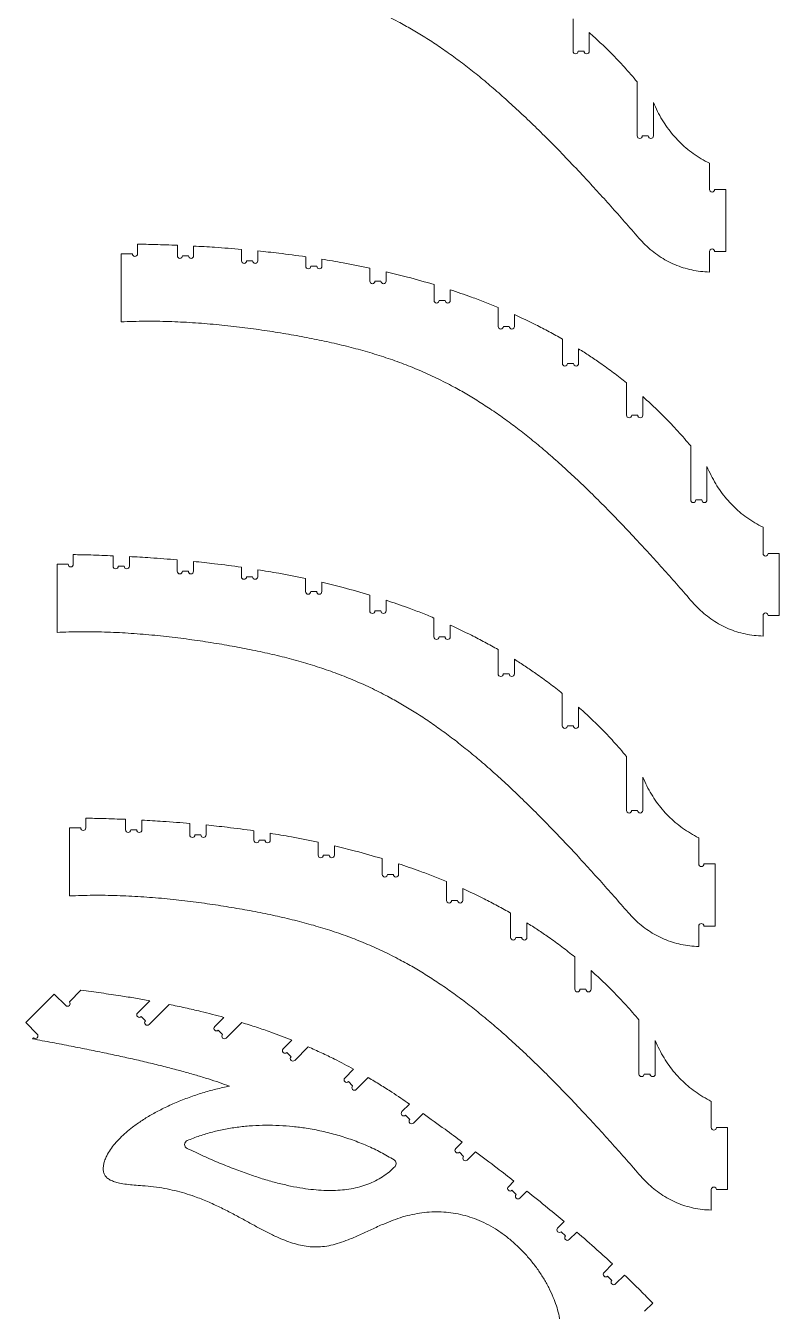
# Model space of a CAD drawing. Header units: millimetres. Extents: x -1072 to 1309, y -2665 to 2883.
# Drawn here: x -820 to 61, y 147 to 1650 of the extents above; entities that cross this region are included whole.
import ezdxf

# ---------------------------------------------------------------- set-up
doc = ezdxf.new("R2010")
doc.units = ezdxf.units.MM

msp = doc.modelspace()

# ---------------------------------------------------------------- linework, layer by layer
at = {"color": 7, "linetype": 'Continuous', "lineweight": 15}
for p, q in [((-180.471, 1658.417), (-180.471, 1620.515)), ((-161.471, 1620.515), (-161.471, 1642.356)), ((-174.471, 1620.515), (-167.471, 1620.515)), ((-105.471, 1584.738), (-105.471, 1521.509)), ((-86.471, 1521.509), (-86.471, 1560.62)), ((-99.471, 1521.509), (-92.471, 1521.509)), ((-20.971, 1489.565), (-20.971, 1458.932)), ((-14.971, 1458.932), (-1.971, 1458.932)), ((-1.971, 1386.383), (-1.971, 1458.932)), ((-708.388, 1383.686), (-708.388, 1304.182)), ((-708.388, 1383.686), (-695.388, 1383.686)), ((-689.388, 1383.686), (-689.388, 1395.068)), ((-642.888, 1393.688), (-642.888, 1381.388)), ((-623.888, 1381.388), (-623.888, 1392.793)), ((-567.888, 1388.899), (-567.888, 1375.509)), ((-548.888, 1375.509), (-548.888, 1387.112)), ((-20.971, 1386.383), (-20.971, 1362.442)), ((-1.971, 1386.383), (-14.971, 1386.383)), ((-636.888, 1381.388), (-629.888, 1381.388)), ((-561.888, 1375.509), (-554.888, 1375.509)), ((-492.888, 1380.294), (-492.888, 1369.189)), ((-486.888, 1369.189), (-479.888, 1369.189)), ((-473.888, 1369.189), (-473.888, 1377.406)), ((-417.888, 1366.971), (-417.888, 1351.745)), ((-398.888, 1351.745), (-398.888, 1362.713)), ((-411.888, 1351.745), (-404.888, 1351.745)), ((-342.888, 1347.742), (-342.888, 1329.195)), ((-323.888, 1329.195), (-323.888, 1341.75)), ((-336.888, 1329.195), (-329.888, 1329.195)), ((-267.888, 1320.941), (-267.888, 1298.816)), ((-248.888, 1298.816), (-248.888, 1312.677)), ((-261.888, 1298.816), (-254.888, 1298.816)), ((-192.888, 1284.047), (-192.888, 1255.533)), ((-173.888, 1255.533), (-173.888, 1272.654)), ((-186.888, 1255.533), (-179.888, 1255.533)), ((-117.888, 1232.847), (-117.888, 1194.945)), ((-98.888, 1194.945), (-98.888, 1216.786)), ((-111.888, 1194.945), (-104.888, 1194.945)), ((-42.888, 1159.168), (-42.888, 1095.939)), ((-23.888, 1095.939), (-23.888, 1135.05)), ((-36.888, 1095.939), (-29.888, 1095.939)), ((41.612, 1063.995), (41.612, 1033.362)), ((-764.488, 1020.7), (-764.488, 1032.082)), ((-717.988, 1030.702), (-717.988, 1018.402)), ((-698.988, 1018.402), (-698.988, 1029.807)), ((-642.988, 1025.912), (-642.988, 1012.522)), ((-623.988, 1012.522), (-623.988, 1024.125)), ((47.612, 1033.362), (60.612, 1033.362)), ((60.612, 960.813), (60.612, 1033.362)), ((-783.488, 1020.7), (-783.488, 941.196)), ((-783.488, 1020.7), (-770.488, 1020.7)), ((-711.988, 1018.402), (-704.988, 1018.402)), ((-636.988, 1012.522), (-629.988, 1012.522)), ((-567.988, 1017.308), (-567.988, 1006.203)), ((-548.988, 1006.203), (-548.988, 1014.419)), ((-561.988, 1006.203), (-554.988, 1006.203)), ((-492.988, 1003.984), (-492.988, 988.759)), ((-473.988, 988.759), (-473.988, 999.727)), ((-486.988, 988.759), (-479.988, 988.759)), ((-417.988, 984.756), (-417.988, 966.209)), ((-398.988, 966.209), (-398.988, 978.763)), ((-411.988, 966.209), (-404.988, 966.209)), ((-342.988, 957.955), (-342.988, 935.83)), ((-323.988, 935.83), (-323.988, 949.691)), ((41.612, 960.813), (41.612, 936.872)), ((60.612, 960.813), (47.612, 960.813)), ((-336.988, 935.83), (-329.988, 935.83)), ((-267.988, 921.06), (-267.988, 892.547)), ((-248.988, 892.547), (-248.988, 909.668)), ((-261.988, 892.547), (-254.988, 892.547)), ((-192.988, 869.861), (-192.988, 831.959)), ((-173.988, 831.959), (-173.988, 853.8)), ((-186.988, 831.959), (-179.988, 831.959)), ((-117.988, 796.182), (-117.988, 732.953)), ((-98.988, 732.953), (-98.988, 772.064)), ((-749.846, 712.585), (-749.846, 723.967)), ((-703.346, 722.587), (-703.346, 710.287)), ((-684.346, 710.287), (-684.346, 721.692)), ((-111.988, 732.953), (-104.988, 732.953)), ((-768.846, 712.585), (-768.846, 633.081)), ((-768.846, 712.585), (-755.846, 712.585)), ((-697.346, 710.287), (-690.346, 710.287)), ((-628.346, 717.798), (-628.346, 704.408)), ((-609.346, 704.408), (-609.346, 716.011)), ((-553.346, 709.193), (-553.346, 698.088)), ((-622.346, 704.408), (-615.346, 704.408)), ((-547.346, 698.088), (-540.346, 698.088)), ((-534.346, 698.088), (-534.346, 706.304)), ((-478.346, 695.869), (-478.346, 680.644)), ((-459.346, 680.644), (-459.346, 691.612)), ((-33.488, 701.009), (-33.488, 670.376)), ((-472.346, 680.644), (-465.346, 680.644)), ((-403.346, 676.641), (-403.346, 658.094)), ((-384.346, 658.094), (-384.346, 670.648)), ((-27.488, 670.376), (-14.488, 670.376)), ((-14.488, 597.827), (-14.488, 670.376)), ((-397.346, 658.094), (-390.346, 658.094)), ((-328.346, 649.84), (-328.346, 627.715)), ((-309.346, 627.715), (-309.346, 641.576)), ((-322.346, 627.715), (-315.346, 627.715)), ((-253.346, 612.945), (-253.346, 584.432)), ((-234.346, 584.432), (-234.346, 601.553)), ((-33.488, 597.827), (-33.488, 573.886)), ((-14.488, 597.827), (-27.488, 597.827)), ((-247.346, 584.432), (-240.346, 584.432)), ((-178.346, 561.746), (-178.346, 523.844)), ((-159.346, 523.844), (-159.346, 545.685)), ((-820.097, 484.969), (-786.782, 518.285)), ((-773.347, 504.85), (-786.782, 518.285)), ((-755.512, 522.684), (-769.104, 509.092)), ((-172.346, 523.844), (-165.346, 523.844)), ((-689.398, 496.167), (-675.047, 510.518)), ((-652.513, 506.182), (-675.963, 482.732)), ((-820.097, 484.969), (-806.662, 471.534)), ((-680.206, 486.975), (-685.155, 491.925)), ((-599.227, 480.273), (-588.475, 491.024)), ((-567.615, 485.014), (-585.792, 466.838)), ((-103.346, 488.067), (-103.346, 424.838)), ((-810.905, 467.291), (-812.258, 465.939)), ((-590.034, 471.08), (-594.984, 476.03)), ((-519.205, 454.228), (-508.892, 464.542)), ((-489.934, 456.63), (-505.77, 440.793)), ((-84.346, 424.838), (-84.346, 463.949)), ((-510.013, 445.036), (-514.963, 449.985)), ((-447.188, 420.179), (-436.878, 430.49)), ((-97.346, 424.838), (-90.346, 424.838)), ((-437.996, 410.987), (-442.945, 415.937)), ((-419.777, 420.72), (-433.753, 406.744)), ((-18.846, 392.894), (-18.846, 362.261)), ((-380.34, 380.961), (-371.538, 389.763)), ((-371.148, 371.769), (-376.098, 376.719)), ((-355.726, 378.706), (-366.905, 367.526)), ((-12.846, 362.261), (0.154, 362.261)), ((0.154, 289.712), (0.154, 362.261)), ((-317.507, 337.728), (-309.874, 345.361)), ((-308.315, 328.536), (-313.265, 333.485)), ((-294.451, 333.915), (-304.072, 324.293)), ((-256.05, 293.119), (-249.461, 299.708)), ((-246.858, 283.927), (-251.808, 288.876)), ((-234.391, 287.908), (-242.615, 279.684)), ((-18.846, 289.712), (-18.846, 265.771)), ((0.154, 289.712), (-12.846, 289.712)), ((-198.401, 244.702), (-190.685, 252.418)), ((-189.209, 235.51), (-194.159, 240.459)), ((-176.133, 240.1), (-184.966, 231.267)), ((-144.217, 192.82), (-134.209, 202.829)), ((-135.025, 183.628), (-139.974, 188.578)), ((-120.35, 189.817), (-130.782, 179.385)), ((-96.954, 147.453), (-87.332, 157.074))]:
    msp.add_line(p, q, dxfattribs=at)
for centre, radius, start, end in [((-177.471, 1620.515), 3, 180, 0), ((-164.471, 1620.515), 3, 180, 0), ((-102.471, 1521.509), 3, 180, 0), ((-89.471, 1521.509), 3, 180, 0), ((-17.971, 1458.932), 3, 180, 360), ((-692.388, 1383.686), 3, 180, 0), ((-17.971, 1386.383), 3, 360, 180), ((-639.888, 1381.388), 3, 180, 0), ((-626.888, 1381.388), 3, 180, 0), ((-564.888, 1375.509), 3, 180, 0), ((-551.888, 1375.509), 3, 180, 0), ((-489.888, 1369.189), 3, 180, 0), ((-476.888, 1369.189), 3, 180, 0), ((-414.888, 1351.745), 3, 180, 0), ((-401.888, 1351.745), 3, 180, 0), ((-339.888, 1329.195), 3, 180, 0), ((-326.888, 1329.195), 3, 180, 0), ((-264.888, 1298.816), 3, 180, 0), ((-251.888, 1298.816), 3, 180, 0), ((-189.888, 1255.533), 3, 180, 0), ((-176.888, 1255.533), 3, 180, 0), ((-114.888, 1194.945), 3, 180, 0), ((-101.888, 1194.945), 3, 180, 0), ((-39.888, 1095.939), 3, 180, 0), ((-26.888, 1095.939), 3, 180, 0), ((44.612, 1033.362), 3, 180, 0), ((-767.488, 1020.7), 3, 180, 0), ((-714.988, 1018.402), 3, 180, 0), ((-701.988, 1018.402), 3, 180, 0), ((-639.988, 1012.522), 3, 180, 0), ((-626.988, 1012.522), 3, 180, 0), ((-564.988, 1006.203), 3, 180, 0), ((-551.988, 1006.203), 3, 180, 0), ((-489.988, 988.759), 3, 180, 0), ((-476.988, 988.759), 3, 180, 0), ((-414.988, 966.208), 3, 180, 0), ((-401.988, 966.208), 3, 180, 0), ((44.612, 960.813), 3, 360, 180), ((-339.988, 935.83), 3, 180, 0), ((-326.988, 935.83), 3, 180, 0), ((-264.988, 892.547), 3, 180, 0), ((-251.988, 892.547), 3, 180, 0), ((-189.988, 831.959), 3, 180, 0), ((-176.988, 831.959), 3, 180, 0), ((-114.988, 732.952), 3, 180, 0), ((-101.988, 732.952), 3, 180, 0), ((-752.846, 712.585), 3, 180, 0), ((-700.346, 710.287), 3, 180, 0), ((-687.346, 710.287), 3, 180, 0), ((-625.346, 704.408), 3, 180, 0), ((-612.346, 704.408), 3, 180, 0), ((-550.346, 698.088), 3, 180, 0), ((-537.346, 698.088), 3, 180, 0), ((-475.346, 680.644), 3, 180, 0), ((-462.346, 680.644), 3, 180, 0), ((-30.488, 670.376), 3, 180, 360), ((-400.346, 658.094), 3, 180, 0), ((-387.346, 658.094), 3, 180, 0), ((-325.346, 627.715), 3, 180, 0), ((-312.346, 627.715), 3, 180, 0), ((-30.488, 597.827), 3, 360, 180), ((-250.346, 584.432), 3, 180, 0), ((-237.346, 584.432), 3, 180, 0), ((-175.346, 523.844), 3, 180, 0), ((-162.346, 523.844), 3, 180, 0), ((-771.225, 506.971), 3, 225, 45), ((-687.277, 494.046), 3, 135, 315), ((-678.084, 484.854), 3, 135, 315), ((-808.784, 469.413), 3, 225, 45), ((-597.105, 478.151), 3, 135, 315), ((-587.913, 468.959), 3, 135, 315), ((-517.084, 452.107), 3, 135, 315), ((-507.892, 442.914), 3, 135, 315), ((-100.346, 424.838), 3, 180, 0), ((-87.346, 424.838), 3, 180, 0), ((-445.067, 418.058), 3, 135, 315), ((-435.874, 408.866), 3, 135, 315), ((-378.219, 378.84), 3, 135, 315), ((-369.026, 369.647), 3, 135, 315), ((-15.846, 362.261), 3, 180, 0), ((-629.366, 342.428), 5, 112.85267, 244.279848), ((-315.386, 335.607), 3, 135, 315), ((-392.078, 320.176), 5, 315.689068, 58.288014), ((-306.194, 326.414), 3, 135, 315), ((-253.929, 290.998), 3, 135, 315), ((-15.846, 289.712), 3, 360, 180), ((-244.737, 281.805), 3, 135, 315), ((-196.28, 242.581), 3, 135, 315), ((-187.088, 233.388), 3, 135, 315), ((-142.096, 190.699), 3, 135, 315), ((-132.903, 181.507), 3, 135, 315)]:
    msp.add_arc(centre, radius, start, end, dxfattribs=at)
for points, knots in [([(-770.971, 1729.752), (-761.756, 1730.075), (-743.271, 1730.723), (-715.496, 1730.27), (-687.757, 1728.938), (-660.239, 1726.732), (-633.294, 1723.82), (-607.101, 1720.325), (-581.837, 1716.372), (-557.456, 1712.057), (-533.831, 1707.341), (-510.916, 1702.116), (-488.61, 1696.278), (-466.961, 1689.767), (-445.855, 1682.489), (-425.177, 1674.346), (-404.814, 1665.246), (-386.145, 1655.845), (-369.016, 1646.319), (-353.293, 1636.83), (-337.513, 1626.548), (-321.619, 1615.429), (-305.658, 1603.504), (-289.575, 1590.745), (-273.314, 1577.121), (-256.732, 1562.519), (-239.775, 1546.894), (-222.392, 1530.204), (-204.528, 1512.407), (-186.132, 1493.459), (-168.597, 1474.853), (-151.927, 1456.744), (-136.153, 1439.275), (-119.924, 1421.008), (-109.024, 1408.5), (-103.471, 1402.128)], [0, 0, 0, 0, 0.03557169, 0.07134995, 0.10713385, 0.14270697, 0.17784049, 0.21168777, 0.24464686, 0.27649159, 0.30721281, 0.33758218, 0.36715956, 0.39615313, 0.42478152, 0.45327328, 0.48186571, 0.51080268, 0.53389192, 0.55746553, 0.58164357, 0.60654503, 0.63228745, 0.65850075, 0.68574418, 0.71412315, 0.74374066, 0.77469764, 0.80709298, 0.84102354, 0.87658461, 0.90573038, 0.9359854, 0.96739394, 1, 1, 1, 1]), ([(-105.471, 1584.738), (-110.414, 1590.511), (-120.248, 1601.998), (-134.749, 1617.172), (-148.464, 1630.625), (-157.144, 1638.454), (-161.471, 1642.356)], [0, 0, 0, 0, 0.28347955, 0.56399848, 0.78265239, 1, 1, 1, 1]), ([(-20.971, 1489.565), (-24.256, 1491.293), (-30.771, 1494.719), (-39.932, 1500.779), (-48.505, 1507.452), (-56.457, 1514.803), (-63.75, 1522.765), (-70.396, 1531.326), (-76.396, 1540.478), (-81.85, 1550.246), (-84.917, 1557.131), (-86.471, 1560.62)], [0, 0, 0, 0, 0.112658921, 0.223446356, 0.33308833, 0.44233352, 0.551940194, 0.660666743, 0.771154051, 0.884059851, 1, 1, 1, 1]), ([(-103.471, 1402.128), (-101.05, 1399.472), (-96.239, 1394.195), (-88.232, 1387.151), (-79.758, 1380.872), (-70.793, 1375.447), (-61.445, 1370.928), (-51.759, 1367.33), (-41.778, 1364.691), (-31.48, 1362.936), (-24.493, 1362.608), (-20.971, 1362.442)], [0, 0, 0, 0, 0.11426551, 0.22702914, 0.33862678, 0.44943575, 0.55987866, 0.66845158, 0.77762429, 0.88794289, 1, 1, 1, 1]), ([(-642.888, 1393.688), (-651.588, 1394.02), (-667.084, 1394.612), (-682.589, 1394.929), (-689.388, 1395.068)], [0, 0, 0, 0, 0.56147591, 1, 1, 1, 1]), ([(-567.888, 1388.899), (-578.349, 1389.758), (-597, 1391.289), (-615.684, 1392.334), (-623.888, 1392.793)], [0, 0, 0, 0, 0.56093053, 1, 1, 1, 1]), ([(-492.888, 1380.294), (-503.325, 1381.727), (-521.958, 1384.284), (-540.662, 1386.248), (-548.888, 1387.112)], [0, 0, 0, 0, 0.56020396, 1, 1, 1, 1]), ([(-417.888, 1366.971), (-428.298, 1369.112), (-446.901, 1372.938), (-465.637, 1376.04), (-473.888, 1377.406)], [0, 0, 0, 0, 0.55965275, 1, 1, 1, 1]), ([(-342.888, 1347.742), (-353.265, 1350.771), (-371.819, 1356.188), (-390.607, 1360.717), (-398.888, 1362.713)], [0, 0, 0, 0, 0.55931033, 1, 1, 1, 1]), ([(-267.888, 1320.941), (-273.038, 1323.051), (-283.348, 1327.272), (-301.98, 1334.322), (-315.574, 1338.931), (-323.888, 1341.75)], [0, 0, 0, 0, 0.27943034, 0.55928985, 1, 1, 1, 1]), ([(-192.888, 1284.047), (-198, 1286.929), (-208.227, 1292.694), (-226.834, 1302.382), (-240.521, 1308.771), (-248.888, 1312.677)], [0, 0, 0, 0, 0.27985551, 0.55976667, 1, 1, 1, 1]), ([(-708.388, 1304.182), (-699.172, 1304.505), (-680.688, 1305.153), (-652.913, 1304.7), (-625.173, 1303.368), (-597.655, 1301.162), (-570.71, 1298.25), (-544.518, 1294.755), (-519.254, 1290.802), (-494.872, 1286.487), (-471.248, 1281.771), (-448.332, 1276.546), (-426.026, 1270.708), (-404.378, 1264.197), (-383.271, 1256.919), (-362.593, 1248.776), (-342.231, 1239.676), (-323.561, 1230.275), (-306.433, 1220.75), (-290.709, 1211.26), (-274.929, 1200.978), (-259.035, 1189.86), (-243.075, 1177.934), (-226.991, 1165.175), (-210.73, 1151.551), (-194.148, 1136.949), (-177.191, 1121.324), (-159.808, 1104.635), (-141.944, 1086.837), (-123.548, 1067.889), (-106.013, 1049.283), (-89.343, 1031.174), (-73.569, 1013.705), (-57.34, 995.439), (-46.44, 982.93), (-40.888, 976.558)], [0, 0, 0, 0, 0.035571699, 0.07134995, 0.107133847, 0.142706972, 0.177840494, 0.211687774, 0.244646866, 0.276491592, 0.307212817, 0.337582172, 0.367159571, 0.396153125, 0.42478151, 0.453273275, 0.481865708, 0.51080271, 0.533891906, 0.557465527, 0.581643549, 0.606545042, 0.632287484, 0.658500736, 0.685744203, 0.714123137, 0.743740689, 0.774697665, 0.807092964, 0.841023522, 0.876584613, 0.905730384, 0.935985382, 0.967393924, 1, 1, 1, 1]), ([(-117.888, 1232.847), (-122.94, 1236.841), (-133.027, 1244.816), (-147.543, 1255.28), (-161.154, 1264.569), (-169.645, 1269.96), (-173.888, 1272.654)], [0, 0, 0, 0, 0.281009224, 0.561098342, 0.780696455, 1, 1, 1, 1]), ([(-42.888, 1159.168), (-47.83, 1164.942), (-57.664, 1176.429), (-72.166, 1191.602), (-85.88, 1205.055), (-94.56, 1212.884), (-98.888, 1216.786)], [0, 0, 0, 0, 0.28347941, 0.56399845, 0.78265229, 1, 1, 1, 1]), ([(41.612, 1063.995), (38.328, 1065.723), (31.813, 1069.149), (22.652, 1075.209), (14.079, 1081.882), (6.127, 1089.233), (-1.166, 1097.195), (-7.813, 1105.756), (-13.812, 1114.908), (-19.266, 1124.676), (-22.333, 1131.561), (-23.888, 1135.05)], [0, 0, 0, 0, 0.11265892, 0.22344628, 0.33308835, 0.44233354, 0.5519401, 0.6606664, 0.77115405, 0.88405985, 1, 1, 1, 1]), ([(-717.988, 1030.702), (-726.689, 1031.034), (-742.185, 1031.626), (-757.689, 1031.943), (-764.488, 1032.082)], [0, 0, 0, 0, 0.56147594, 1, 1, 1, 1]), ([(-642.988, 1025.912), (-653.45, 1026.772), (-672.101, 1028.303), (-690.785, 1029.348), (-698.988, 1029.807)], [0, 0, 0, 0, 0.56093059, 1, 1, 1, 1]), ([(-567.988, 1017.308), (-578.426, 1018.74), (-597.058, 1021.298), (-615.762, 1023.262), (-623.988, 1024.125)], [0, 0, 0, 0, 0.560204, 1, 1, 1, 1]), ([(-492.988, 1003.984), (-503.399, 1006.126), (-522.001, 1009.952), (-540.738, 1013.054), (-548.988, 1014.419)], [0, 0, 0, 0, 0.5596525, 1, 1, 1, 1]), ([(-417.988, 984.756), (-428.365, 987.785), (-446.919, 993.201), (-465.708, 997.731), (-473.988, 999.727)], [0, 0, 0, 0, 0.55931036, 1, 1, 1, 1]), ([(-342.988, 957.955), (-348.139, 960.064), (-358.448, 964.286), (-377.081, 971.336), (-390.674, 975.945), (-398.988, 978.763)], [0, 0, 0, 0, 0.279430316, 0.559290322, 1, 1, 1, 1]), ([(-40.888, 976.558), (-38.466, 973.902), (-33.656, 968.625), (-25.648, 961.581), (-17.174, 955.302), (-8.209, 949.877), (1.139, 945.358), (10.825, 941.76), (20.806, 939.122), (31.104, 937.366), (38.091, 937.038), (41.612, 936.872)], [0, 0, 0, 0, 0.11426552, 0.22702917, 0.33862683, 0.44943631, 0.55987921, 0.66845219, 0.77762488, 0.88794287, 1, 1, 1, 1]), ([(-267.988, 921.06), (-273.101, 923.943), (-283.328, 929.708), (-301.934, 939.396), (-315.621, 945.785), (-323.988, 949.691)], [0, 0, 0, 0, 0.27985584, 0.55976639, 1, 1, 1, 1]), ([(-783.488, 941.196), (-774.273, 941.519), (-755.788, 942.167), (-728.013, 941.714), (-700.273, 940.382), (-672.756, 938.176), (-645.81, 935.264), (-619.618, 931.769), (-594.354, 927.816), (-569.972, 923.501), (-546.348, 918.784), (-523.433, 913.56), (-501.127, 907.722), (-479.478, 901.211), (-458.372, 893.933), (-437.694, 885.79), (-417.331, 876.69), (-398.661, 867.289), (-381.533, 857.763), (-365.81, 848.274), (-350.029, 837.992), (-334.136, 826.873), (-318.175, 814.948), (-302.091, 802.189), (-285.831, 788.565), (-269.249, 773.963), (-252.292, 758.338), (-234.908, 741.648), (-217.045, 723.851), (-198.648, 704.903), (-181.114, 686.297), (-164.444, 668.188), (-148.669, 650.719), (-132.441, 632.452), (-121.54, 619.943), (-115.988, 613.572)], [0, 0, 0, 0, 0.035571699, 0.071349952, 0.107133849, 0.142706971, 0.177840499, 0.211687776, 0.244646861, 0.276491587, 0.307212831, 0.337582182, 0.367159564, 0.396153134, 0.424781518, 0.453273282, 0.481865727, 0.510802681, 0.533891922, 0.55746553, 0.581643568, 0.606545025, 0.632287502, 0.658500743, 0.68574418, 0.714123149, 0.74374066, 0.774697662, 0.807092975, 0.841023532, 0.876584612, 0.905730406, 0.935985354, 0.967393974, 1, 1, 1, 1]), ([(-192.988, 869.861), (-198.04, 873.855), (-208.128, 881.83), (-222.644, 892.294), (-236.254, 901.583), (-244.745, 906.974), (-248.988, 909.668)], [0, 0, 0, 0, 0.28100929, 0.56109877, 0.7806965, 1, 1, 1, 1]), ([(-117.988, 796.182), (-122.931, 801.955), (-132.765, 813.442), (-147.266, 828.616), (-160.981, 842.069), (-169.661, 849.898), (-173.988, 853.8)], [0, 0, 0, 0, 0.28348005, 0.56399848, 0.78265293, 1, 1, 1, 1]), ([(-33.488, 701.009), (-36.773, 702.737), (-43.287, 706.163), (-52.448, 712.223), (-61.022, 718.896), (-68.974, 726.247), (-76.266, 734.209), (-82.913, 742.77), (-88.913, 751.922), (-94.366, 761.69), (-97.434, 768.575), (-98.988, 772.064)], [0, 0, 0, 0, 0.112658823, 0.223446221, 0.333087951, 0.442333629, 0.551939942, 0.660666536, 0.771154473, 0.884060057, 1, 1, 1, 1]), ([(-703.346, 722.587), (-712.046, 722.919), (-727.543, 723.511), (-743.047, 723.828), (-749.846, 723.967)], [0, 0, 0, 0, 0.56147598, 1, 1, 1, 1]), ([(-628.346, 717.798), (-638.807, 718.657), (-657.458, 720.188), (-676.142, 721.233), (-684.346, 721.692)], [0, 0, 0, 0, 0.56093054, 1, 1, 1, 1]), ([(-553.346, 709.193), (-563.783, 710.626), (-582.416, 713.183), (-601.12, 715.147), (-609.346, 716.011)], [0, 0, 0, 0, 0.56020392, 1, 1, 1, 1]), ([(-478.346, 695.869), (-488.756, 698.011), (-507.359, 701.837), (-526.095, 704.939), (-534.346, 706.304)], [0, 0, 0, 0, 0.55965252, 1, 1, 1, 1]), ([(-403.346, 676.641), (-413.723, 679.67), (-432.277, 685.087), (-451.066, 689.616), (-459.346, 691.612)], [0, 0, 0, 0, 0.559310316, 1, 1, 1, 1]), ([(-328.346, 649.84), (-333.496, 651.95), (-343.806, 656.171), (-362.438, 663.221), (-376.032, 667.83), (-384.346, 670.648)], [0, 0, 0, 0, 0.27943083, 0.55929024, 1, 1, 1, 1]), ([(-768.846, 633.081), (-759.63, 633.404), (-741.146, 634.052), (-713.371, 633.599), (-685.631, 632.267), (-658.113, 630.061), (-631.168, 627.149), (-604.976, 623.654), (-579.712, 619.701), (-555.33, 615.386), (-531.706, 610.67), (-508.79, 605.445), (-486.484, 599.607), (-464.836, 593.096), (-443.729, 585.818), (-423.051, 577.675), (-402.689, 568.575), (-384.019, 559.174), (-366.891, 549.648), (-351.167, 540.159), (-335.387, 529.877), (-319.493, 518.758), (-303.533, 506.833), (-287.449, 494.074), (-271.188, 480.45), (-254.606, 465.848), (-237.65, 450.223), (-220.266, 433.533), (-202.402, 415.736), (-184.006, 396.788), (-166.471, 378.182), (-149.801, 360.073), (-134.027, 342.604), (-117.798, 324.337), (-106.898, 311.829), (-101.346, 305.457)], [0, 0, 0, 0, 0.035571699, 0.071349949, 0.107133847, 0.142706965, 0.177840497, 0.211687764, 0.244646866, 0.276491575, 0.307212819, 0.337582179, 0.367159562, 0.39615312, 0.424781505, 0.453273287, 0.481865732, 0.510802704, 0.533891893, 0.557465521, 0.581643591, 0.606545026, 0.632287473, 0.658500714, 0.68574418, 0.71412315, 0.743740659, 0.774697662, 0.807092975, 0.841023587, 0.876584612, 0.905730355, 0.935985354, 0.967393924, 1, 1, 1, 1]), ([(-253.346, 612.945), (-258.459, 615.828), (-268.685, 621.593), (-287.292, 631.281), (-300.979, 637.67), (-309.346, 641.576)], [0, 0, 0, 0, 0.27985538, 0.55976653, 1, 1, 1, 1]), ([(-178.346, 561.746), (-183.398, 565.74), (-193.485, 573.715), (-208.002, 584.179), (-221.612, 593.468), (-230.103, 598.859), (-234.346, 601.553)], [0, 0, 0, 0, 0.28100894, 0.56109817, 0.7806965, 1, 1, 1, 1]), ([(-115.988, 613.572), (-113.567, 610.916), (-108.756, 605.639), (-100.749, 598.595), (-92.275, 592.316), (-83.309, 586.891), (-73.962, 582.372), (-64.276, 578.774), (-54.294, 576.135), (-43.997, 574.38), (-37.009, 574.052), (-33.488, 573.886)], [0, 0, 0, 0, 0.11426575, 0.22702916, 0.33862717, 0.44943613, 0.55987906, 0.66845217, 0.77762481, 0.88794349, 1, 1, 1, 1]), ([(-103.346, 488.067), (-108.288, 493.84), (-118.122, 505.327), (-132.624, 520.501), (-146.338, 533.954), (-155.019, 541.783), (-159.346, 545.685)], [0, 0, 0, 0, 0.28347947, 0.5639986, 0.78265245, 1, 1, 1, 1]), ([(-755.512, 522.684), (-747.592, 521.674), (-732.057, 519.693), (-710.803, 516.555), (-691.899, 513.521), (-680.607, 511.509), (-675.047, 510.518)], [0, 0, 0, 0, 0.29430505, 0.57722826, 0.79185859, 1, 1, 1, 1]), ([(-652.513, 506.182), (-646.216, 504.873), (-633.848, 502.301), (-616.947, 498.371), (-601.894, 494.637), (-592.907, 492.217), (-588.475, 491.024)], [0, 0, 0, 0, 0.29314156, 0.57577475, 0.79082932, 1, 1, 1, 1]), ([(-567.615, 485.014), (-561.815, 483.218), (-550.42, 479.69), (-534.916, 474.369), (-521.137, 469.349), (-512.938, 466.13), (-508.892, 464.542)], [0, 0, 0, 0, 0.29280386, 0.57523011, 0.79037954, 1, 1, 1, 1]), ([(-581.934, 410.654), (-585.831, 412.073), (-593.974, 415.038), (-606.872, 419.235), (-620.923, 423.504), (-636.145, 427.806), (-652.532, 432.151), (-670.086, 436.536), (-688.241, 440.829), (-706.934, 445.038), (-726.1, 449.166), (-746.247, 453.329), (-767.375, 457.524), (-789.482, 461.761), (-804.56, 464.527), (-812.258, 465.939)], [0, 0, 0, 0, 0.052466048, 0.109644267, 0.171567946, 0.238263311, 0.309751386, 0.386049065, 0.467170416, 0.545779217, 0.62845858, 0.715215037, 0.806054236, 0.900981134, 1, 1, 1, 1]), ([(-489.934, 456.63), (-484.706, 454.303), (-474.403, 449.716), (-460.429, 442.911), (-447.967, 436.529), (-440.551, 432.49), (-436.878, 430.49)], [0, 0, 0, 0, 0.290111179, 0.571818576, 0.787940857, 1, 1, 1, 1]), ([(-18.846, 392.894), (-22.13, 394.622), (-28.645, 398.048), (-37.806, 404.108), (-46.38, 410.781), (-54.331, 418.132), (-61.624, 426.094), (-68.271, 434.655), (-74.27, 443.807), (-79.724, 453.575), (-82.791, 460.46), (-84.346, 463.949)], [0, 0, 0, 0, 0.112659101, 0.223446488, 0.333088682, 0.442333905, 0.551939762, 0.660666821, 0.771154243, 0.884060342, 1, 1, 1, 1]), ([(-265.272, -47.735), (-267.29, -45.208), (-271.112, -40.421), (-275.84, -33.086), (-279.444, -26.135), (-281.953, -19.513), (-283.438, -13.203), (-283.96, -7.184), (-283.566, -1.12), (-282.15, 4.99), (-279.646, 11.089), (-276.264, 16.889), (-272.128, 22.439), (-266.834, 28.373), (-260.317, 34.632), (-252.643, 41.219), (-244.981, 47.405), (-237.583, 53.295), (-230.632, 58.937), (-223.885, 64.702), (-217.499, 70.648), (-211.627, 76.835), (-206.426, 83.326), (-202.055, 90.188), (-198.54, 97.815), (-196.021, 106.214), (-194.617, 115.345), (-194.363, 124.766), (-195.188, 134.402), (-197.022, 144.179), (-199.8, 154.026), (-203.666, 164.436), (-208.716, 175.293), (-215.011, 186.448), (-222.208, 197.262), (-230.207, 207.617), (-238.907, 217.395), (-248.231, 226.5), (-258.086, 234.805), (-268.374, 242.186), (-278.998, 248.501), (-289.881, 253.704), (-300.897, 257.788), (-311.998, 260.792), (-323.14, 262.759), (-334.351, 263.728), (-345.658, 263.717), (-357.022, 262.727), (-368.4, 260.76), (-379.678, 257.838), (-390.793, 254.011), (-402.877, 249.099), (-415.824, 243.236), (-429.59, 236.833), (-442.074, 231.391), (-453.305, 227.247), (-463.258, 224.423), (-473.074, 222.823), (-482.724, 222.525), (-492.161, 223.366), (-501.431, 225.204), (-510.589, 227.892), (-519.74, 231.324), (-529.898, 235.807), (-541.106, 241.411), (-553.459, 248.064), (-566.189, 255.086), (-579.404, 262.23), (-593.214, 269.251), (-607.724, 275.901), (-621.428, 281.292), (-634.184, 285.49), (-645.854, 288.665), (-658.032, 291.244), (-670.713, 293.134), (-682.527, 294.146), (-693.109, 294.966), (-702.084, 295.852), (-709.816, 297.05), (-716.175, 298.672), (-721.149, 300.667), (-725.048, 303.254), (-727.769, 306.463), (-729.308, 310.237), (-729.652, 314.638), (-729.007, 319.442), (-727.582, 324.439), (-725.103, 330.255), (-721.247, 336.642), (-715.952, 343.518), (-709.794, 350.205), (-702.821, 356.68), (-694.261, 363.614), (-683.968, 370.834), (-671.87, 378.158), (-658.62, 385.137), (-644.335, 391.664), (-629.158, 397.639), (-613.591, 402.838), (-597.846, 407.288), (-587.214, 409.537), (-581.934, 410.654)], [0, 0, 0, 0, 0.00936303, 0.01773122, 0.02523093, 0.03200018, 0.03818711, 0.04394697, 0.04943307, 0.05572311, 0.06201984, 0.06845841, 0.07511852, 0.08203359, 0.09146692, 0.10126509, 0.11131724, 0.11998513, 0.12865474, 0.13724411, 0.1456822, 0.15391724, 0.16192781, 0.16973558, 0.17741836, 0.1861784, 0.19504147, 0.20409932, 0.21340897, 0.22299753, 0.23286828, 0.24300565, 0.25512827, 0.26750814, 0.2800673, 0.29271953, 0.30537474, 0.31794239, 0.33043341, 0.34266503, 0.35457427, 0.36618157, 0.37755317, 0.38855401, 0.39944521, 0.41027869, 0.42110145, 0.4321533, 0.44327665, 0.45450534, 0.46585825, 0.47729823, 0.49227209, 0.50701523, 0.52127297, 0.53169996, 0.5416668, 0.55119205, 0.56042449, 0.56955484, 0.57857328, 0.58775243, 0.59716639, 0.60685967, 0.61989768, 0.63344854, 0.64749314, 0.6620036, 0.67695821, 0.69235355, 0.70821545, 0.7195788, 0.73123355, 0.74322535, 0.75561142, 0.76833808, 0.77755713, 0.78635319, 0.79445486, 0.80019368, 0.8053266, 0.80991132, 0.81359877, 0.8173435, 0.82151206, 0.82623444, 0.83131886, 0.83651672, 0.84450308, 0.85285117, 0.86161644, 0.87079988, 0.88038633, 0.89350205, 0.90717957, 0.92131896, 0.93685356, 0.95264307, 0.96853448, 0.984372, 1, 1, 1, 1]), ([(-419.777, 420.72), (-415.109, 417.919), (-405.846, 412.359), (-389.725, 402.092), (-378.413, 394.424), (-371.538, 389.763)], [0, 0, 0, 0, 0.284854108, 0.565377663, 1, 1, 1, 1]), ([(-355.726, 378.706), (-347.155, 372.549), (-331.807, 361.523), (-316.593, 350.312), (-309.874, 345.361)], [0, 0, 0, 0, 0.55837597, 1, 1, 1, 1]), ([(-631.308, 347.035), (-626.51, 348.934), (-616.882, 352.745), (-601.91, 357.128), (-586.597, 360.588), (-570.98, 363.047), (-555.242, 364.545), (-539.459, 365.118), (-523.708, 364.805), (-507.968, 363.633), (-491.321, 361.492), (-473.881, 358.214), (-455.803, 353.622), (-438.192, 347.945), (-421.189, 341.185), (-404.85, 333.485), (-394.555, 327.431), (-389.45, 324.429)], [0, 0, 0, 0, 0.06152018, 0.12345929, 0.18584703, 0.24867407, 0.3118979, 0.37431143, 0.43695277, 0.49971822, 0.56249213, 0.63705782, 0.71124224, 0.78482772, 0.85760502, 0.92938331, 1, 1, 1, 1]), ([(-388.5, 316.683), (-390.774, 314.494), (-395.314, 310.125), (-403.003, 304.561), (-411.278, 299.785), (-420.2, 295.864), (-429.749, 292.779), (-439.719, 290.577), (-450.076, 289.195), (-460.798, 288.578), (-472.077, 288.699), (-483.914, 289.557), (-496.829, 291.218), (-510.865, 293.787), (-526.059, 297.356), (-541.95, 301.84), (-558.539, 307.24), (-575.827, 313.554), (-593.81, 320.79), (-612.507, 328.913), (-625.091, 334.871), (-631.536, 337.923)], [0, 0, 0, 0, 0.0365639, 0.07298469, 0.10970623, 0.14716182, 0.18575981, 0.22587417, 0.26538615, 0.3067875, 0.35029143, 0.39608177, 0.44431619, 0.50119896, 0.56145312, 0.62521258, 0.6925903, 0.76368218, 0.83856954, 0.91732219, 1, 1, 1, 1]), ([(-294.451, 333.915), (-286.027, 327.602), (-270.951, 316.305), (-256.041, 304.789), (-249.461, 299.708)], [0, 0, 0, 0, 0.55875339, 1, 1, 1, 1]), ([(-101.346, 305.457), (-98.924, 302.801), (-94.114, 297.524), (-86.106, 290.48), (-77.632, 284.201), (-68.667, 278.776), (-59.32, 274.257), (-49.633, 270.659), (-39.652, 268.02), (-29.354, 266.265), (-22.367, 265.937), (-18.846, 265.771)], [0, 0, 0, 0, 0.1142653, 0.22702916, 0.33862664, 0.44943612, 0.5598793, 0.66845218, 0.77762495, 0.88794352, 1, 1, 1, 1]), ([(-234.391, 287.908), (-226.17, 281.372), (-211.479, 269.692), (-197.042, 257.699), (-190.685, 252.418)], [0, 0, 0, 0, 0.559640657, 1, 1, 1, 1]), ([(-176.133, 240.1), (-168.206, 233.247), (-154.058, 221.017), (-140.27, 208.383), (-134.209, 202.829)], [0, 0, 0, 0, 0.56035524, 1, 1, 1, 1]), ([(-120.35, 189.817), (-114.089, 183.787), (-102.923, 173.034), (-92.091, 161.946), (-87.332, 157.074)], [0, 0, 0, 0, 0.56070899, 1, 1, 1, 1])]:
    msp.add_open_spline(points, degree=3, knots=knots, dxfattribs=at)

doc.saveas('drawing.dxf')
